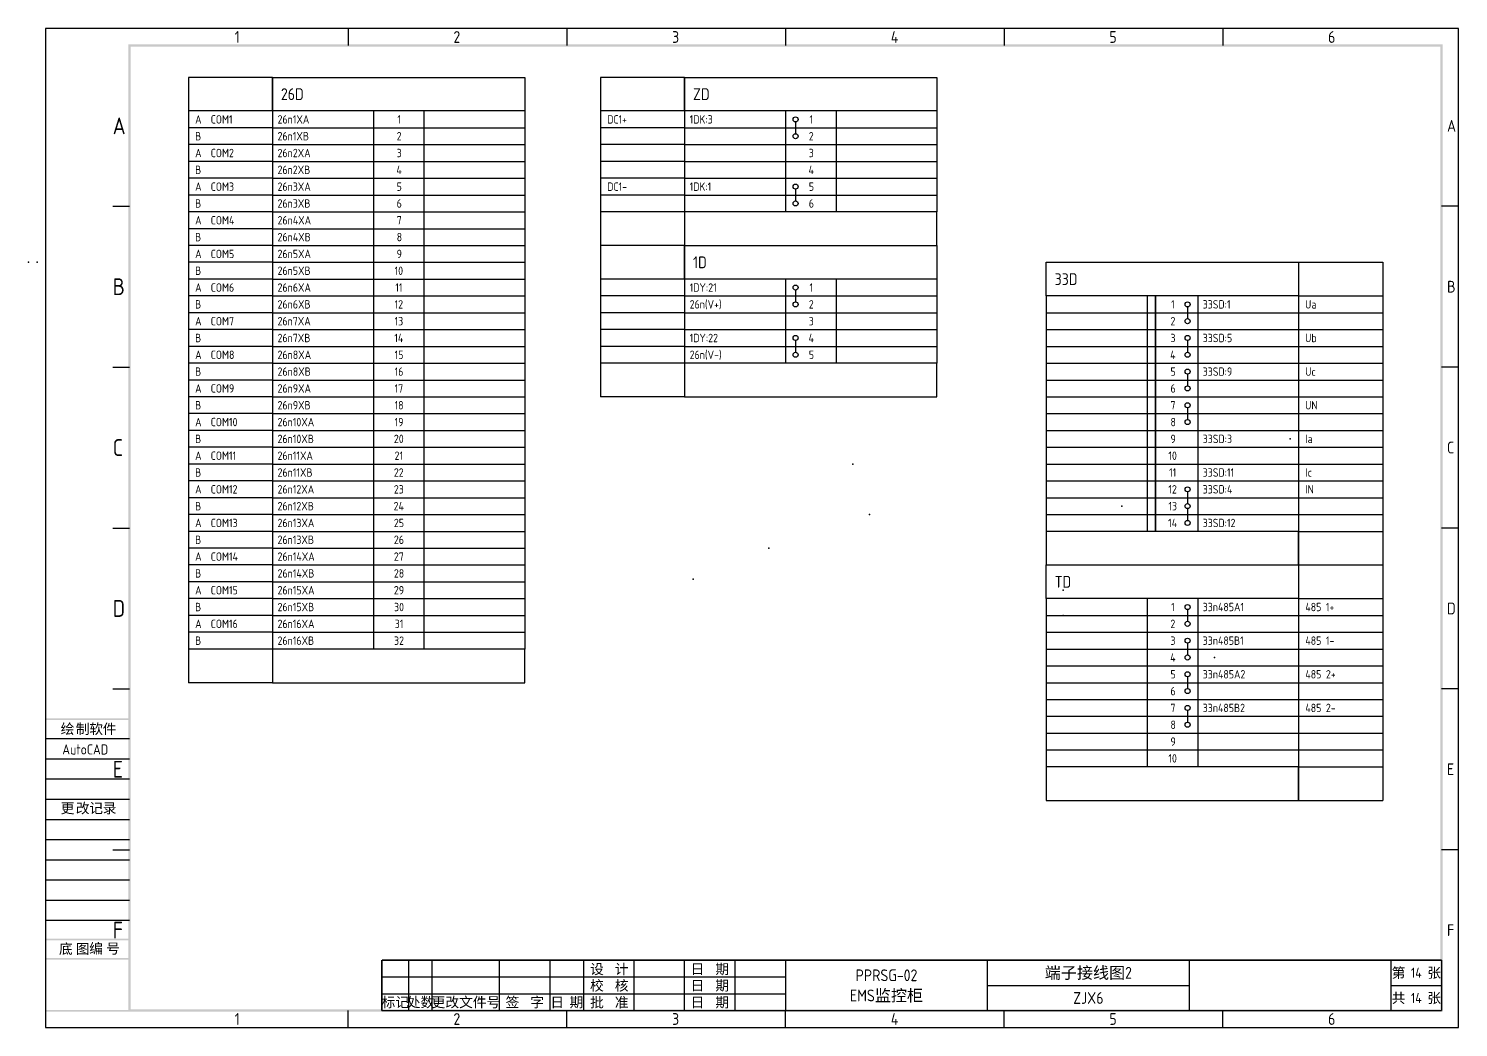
# Model space of a CAD drawing. Extents: x 0 to 4798, y 0 to 657.
# Drawn here: x 1435 to 1860, y 0 to 297 of the extents above; entities that cross this region are included whole.
import ezdxf
from ezdxf.enums import TextEntityAlignment as Align

# ---------------------------------------------------------------- set-up
doc = ezdxf.new("R2010")
doc.units = 0
doc.header["$MEASUREMENT"] = 0
for name, color, linetype in [('FRAME', 7, 'Continuous'), ('TABLE', 7, 'Continuous'), ('表格', 7, 'Continuous')]:
    doc.layers.add(name, color=color, linetype=linetype)
doc.styles.add('textstyle3', font='')
doc.styles.add('textstyle4', font='')
doc.styles.get('textstyle3').set_extended_font_data('gbenor')
doc.styles.get('textstyle4').set_extended_font_data('gbenor')

# ---------------------------------------------------------------- blocks, each defined once
blk = doc.blocks.new('A3')
at = {"layer": 'FRAME'}
for p, q in [((420, 297), (0, 297)), ((0, 297), (0, 0)), ((90, 297), (90, 292)), ((155, 297), (155, 292)), ((220, 297), (220, 292)), ((285, 297), (285, 292)), ((350, 297), (350, 292)), ((420, 0), (420, 297)), ((20, 244.17), (25, 244.17)), ((420, 244.17), (415, 244.17)), ((20, 196.33), (25, 196.33)), ((420, 196.33), (415, 196.33)), ((20, 148.5), (25, 148.5)), ((420, 148.5), (415, 148.5)), ((20, 100.67), (25, 100.67)), ((420, 100.67), (415, 100.67)), ((20, 52.83), (25, 52.83)), ((420, 52.83), (415, 52.83)), ((90, 0), (90, 5)), ((155, 0), (155, 5)), ((220, 0), (220, 5)), ((285, 0), (285, 5)), ((350, 0), (350, 5)), ((0, 0), (420, 0))]:
    blk.add_line(p, q, dxfattribs=at)
at = {"layer": 'FRAME', "linetype": 'Continuous'}
for points in [[(415.35, 291.65), (415.35, 292.35), (24.65, 291.65)], [(24.65, 292.35), (24.65, 291.65), (415.35, 292.35)], [(25.35, 292.35), (24.65, 292.35), (25.35, 4.65)], [(24.65, 4.65), (25.35, 4.65), (24.65, 292.35)], [(414.65, 4.65), (415.35, 4.65), (414.65, 292.35)], [(415.35, 292.35), (414.65, 292.35), (415.35, 4.65)], [(24.65, 5.35), (24.65, 4.65), (415.35, 5.35)], [(415.35, 4.65), (415.35, 5.35), (24.65, 4.65)]]:
    blk.add_solid(points, dxfattribs=at)
at = {"layer": 'FRAME', "style": 'textstyle3'}
for s, height, p in [('1', 3.5, (56.27, 292.75)), ('2', 3.5, (121.28, 292.75)), ('3', 3.5, (186.28, 292.75)), ('4', 3.5, (251.28, 292.75)), ('5', 3.5, (316.27, 292.75)), ('6', 3.5, (381.27, 292.75)), ('A', 5, (20, 265.58)), ('A', 3.5, (416.62, 266.33)), ('B', 5, (20, 217.75)), ('B', 3.5, (416.62, 218.5)), ('C', 5, (20, 169.92)), ('C', 3.5, (416.62, 170.67)), ('D', 5, (20, 122.08)), ('D', 3.5, (416.62, 122.83)), ('E', 5, (20, 74.25)), ('E', 3.5, (416.62, 75)), ('F', 5, (20, 26.42)), ('F', 3.5, (416.62, 27.17)), ('1', 3.5, (56.27, 0.75)), ('2', 3.5, (121.28, 0.75)), ('3', 3.5, (186.28, 0.75)), ('4', 3.5, (251.28, 0.75)), ('5', 3.5, (316.27, 0.75)), ('6', 3.5, (381.27, 0.75))]:
    blk.add_text(s, height=height, dxfattribs=at).set_placement(p)

msp = doc.modelspace()

# ---------------------------------------------------------------- linework, layer by layer
for p, q in [((1507.5, 282.5), (1582.5, 282.5)), ((1507.5, 272.5), (1507.5, 282.5)), ((1582.5, 282.5), (1582.5, 272.5)), ((1630, 282.5), (1705, 282.5)), ((1630, 272.5), (1630, 282.5)), ((1705, 282.5), (1705, 272.5)), ((1507.5, 272.5), (1507.5, 102.5)), ((1582.5, 272.5), (1507.5, 272.5)), ((1537.5, 272.5), (1537.5, 112.5)), ((1552.5, 272.5), (1552.5, 112.5)), ((1582.5, 272.5), (1582.5, 112.5)), ((1630, 272.5), (1630, 232.5)), ((1705, 272.5), (1630, 272.5)), ((1660, 272.5), (1660, 242.5)), ((1675, 272.5), (1675, 242.5)), ((1705, 272.5), (1705, 242.5)), ((1663, 269.25), (1663, 265.75)), ((1507.5, 267.5), (1582.5, 267.5)), ((1630, 267.5), (1705, 267.5)), ((1507.5, 262.5), (1582.5, 262.5)), ((1630, 262.5), (1705, 262.5)), ((1507.5, 257.5), (1582.5, 257.5)), ((1630, 257.5), (1705, 257.5)), ((1507.5, 252.5), (1582.5, 252.5)), ((1630, 252.5), (1705, 252.5)), ((1507.5, 247.5), (1582.5, 247.5)), ((1630, 247.5), (1705, 247.5)), ((1663, 249.25), (1663, 245.75)), ((1507.5, 242.5), (1582.5, 242.5)), ((1630, 242.5), (1630, 232.5)), ((1705, 242.5), (1630, 242.5)), ((1705, 232.5), (1705, 242.5)), ((1507.5, 237.5), (1582.5, 237.5)), ((1507.5, 232.5), (1582.5, 232.5)), ((1630, 232.5), (1705, 232.5)), ((1630, 222.5), (1630, 232.5)), ((1630, 232.5), (1705, 232.5)), ((1705, 232.5), (1705, 222.5)), ((1507.5, 227.5), (1582.5, 227.5)), ((1737.5, 227.5), (1812.5, 227.5)), ((1737.5, 217.5), (1737.5, 227.5)), ((1812.5, 227.5), (1812.5, 217.5)), ((1507.5, 222.5), (1582.5, 222.5)), ((1630, 222.5), (1630, 187.5)), ((1705, 222.5), (1630, 222.5)), ((1660, 222.5), (1660, 197.5)), ((1675, 222.5), (1675, 197.5)), ((1705, 222.5), (1705, 197.5)), ((1507.5, 217.5), (1582.5, 217.5)), ((1630, 217.5), (1705, 217.5)), ((1663, 219.25), (1663, 215.75)), ((1737.5, 217.5), (1737.5, 137.5)), ((1812.5, 217.5), (1737.5, 217.5)), ((1767.5, 217.5), (1767.5, 147.5)), ((1782.5, 217.5), (1782.5, 147.5)), ((1812.5, 217.5), (1812.5, 147.5)), ((1507.5, 212.5), (1582.5, 212.5)), ((1630, 212.5), (1705, 212.5)), ((1737.5, 212.5), (1812.5, 212.5)), ((1779.5, 214.25), (1779.5, 210.75)), ((1507.5, 207.5), (1582.5, 207.5)), ((1630, 207.5), (1705, 207.5)), ((1663, 204.25), (1663, 200.75)), ((1737.5, 207.5), (1812.5, 207.5)), ((1779.5, 204.25), (1779.5, 200.75)), ((1507.5, 202.5), (1582.5, 202.5)), ((1630, 202.5), (1705, 202.5)), ((1737.5, 202.5), (1812.5, 202.5)), ((1507.5, 197.5), (1582.5, 197.5)), ((1630, 197.5), (1630, 187.5)), ((1705, 197.5), (1630, 197.5)), ((1705, 187.5), (1705, 197.5)), ((1737.5, 197.5), (1812.5, 197.5)), ((1507.5, 192.5), (1582.5, 192.5)), ((1737.5, 192.5), (1812.5, 192.5)), ((1779.5, 194.25), (1779.5, 190.75)), ((1507.5, 187.5), (1582.5, 187.5)), ((1630, 187.5), (1705, 187.5)), ((1737.5, 187.5), (1812.5, 187.5)), ((1779.5, 184.25), (1779.5, 180.75)), ((1507.5, 182.5), (1582.5, 182.5)), ((1737.5, 182.5), (1812.5, 182.5)), ((1507.5, 177.5), (1582.5, 177.5)), ((1737.5, 177.5), (1812.5, 177.5)), ((1507.5, 172.5), (1582.5, 172.5)), ((1737.5, 172.5), (1812.5, 172.5)), ((1507.5, 167.5), (1582.5, 167.5)), ((1737.5, 167.5), (1812.5, 167.5)), ((1507.5, 162.5), (1582.5, 162.5)), ((1737.5, 162.5), (1812.5, 162.5)), ((1507.5, 157.5), (1582.5, 157.5)), ((1737.5, 157.5), (1812.5, 157.5)), ((1779.5, 159.25), (1779.5, 155.75)), ((1779.5, 154.25), (1779.5, 150.75)), ((1507.5, 152.5), (1582.5, 152.5)), ((1737.5, 152.5), (1812.5, 152.5)), ((1507.5, 147.5), (1582.5, 147.5)), ((1737.5, 147.5), (1737.5, 137.5)), ((1812.5, 147.5), (1737.5, 147.5)), ((1812.5, 137.5), (1812.5, 147.5)), ((1507.5, 142.5), (1582.5, 142.5)), ((1507.5, 137.5), (1582.5, 137.5)), ((1737.5, 137.5), (1812.5, 137.5)), ((1737.5, 137.5), (1812.5, 137.5)), ((1737.5, 127.5), (1737.5, 137.5)), ((1812.5, 137.5), (1812.5, 127.5)), ((1507.5, 132.5), (1582.5, 132.5)), ((1507.5, 127.5), (1582.5, 127.5)), ((1737.5, 127.5), (1737.5, 67.5)), ((1812.5, 127.5), (1737.5, 127.5)), ((1767.5, 127.5), (1767.5, 77.5)), ((1782.5, 127.5), (1782.5, 77.5)), ((1812.5, 127.5), (1812.5, 77.5)), ((1779.5, 124.25), (1779.5, 120.75)), ((1507.5, 122.5), (1582.5, 122.5)), ((1737.5, 122.5), (1812.5, 122.5)), ((1507.5, 117.5), (1582.5, 117.5)), ((1737.5, 117.5), (1812.5, 117.5)), ((1507.5, 112.5), (1507.5, 102.5)), ((1582.5, 112.5), (1507.5, 112.5)), ((1582.5, 102.5), (1582.5, 112.5)), ((1737.5, 112.5), (1812.5, 112.5)), ((1779.5, 114.25), (1779.5, 110.75)), ((1737.5, 107.5), (1812.5, 107.5)), ((1507.5, 102.5), (1582.5, 102.5)), ((1737.5, 102.5), (1812.5, 102.5)), ((1779.5, 104.25), (1779.5, 100.75)), ((1737.5, 97.5), (1812.5, 97.5)), ((1779.5, 94.25), (1779.5, 90.75)), ((1737.5, 92.5), (1812.5, 92.5)), ((1440.07, 85.87), (1465.02, 85.87)), ((1737.5, 87.5), (1812.5, 87.5)), ((1737.5, 82.5), (1812.5, 82.5)), ((1440.07, 79.87), (1465.02, 79.87)), ((1737.5, 77.5), (1737.5, 67.5)), ((1812.5, 77.5), (1737.5, 77.5)), ((1812.5, 67.5), (1812.5, 77.5)), ((1440.07, 73.87), (1465.02, 73.87)), ((1440.07, 67.87), (1465.02, 67.87)), ((1737.5, 67.5), (1812.5, 67.5)), ((1440.07, 61.87), (1465.02, 61.87)), ((1440.07, 55.87), (1465.02, 55.87)), ((1440.07, 49.87), (1465.02, 49.87)), ((1440.07, 43.87), (1465.02, 43.87)), ((1440.07, 37.87), (1465.02, 37.87)), ((1440.07, 31.87), (1465.02, 31.87))]:
    msp.add_line(p, q)
at = {"const_width": 0.5}
for points in [[(1770, 212.5), (1770, 217.5)], [(1770, 207.5), (1770, 212.5)], [(1770, 202.5), (1770, 207.5)], [(1770, 197.5), (1770, 202.5)], [(1770, 192.5), (1770, 197.5)], [(1770, 187.5), (1770, 192.5)], [(1770, 182.5), (1770, 187.5)], [(1770, 177.5), (1770, 182.5)], [(1770, 172.5), (1770, 177.5)], [(1770, 167.5), (1770, 172.5)], [(1770, 162.5), (1770, 167.5)], [(1770, 157.5), (1770, 162.5)], [(1770, 152.5), (1770, 157.5)], [(1770, 147.5), (1770, 152.5)]]:
    msp.add_lwpolyline(points, dxfattribs=at)
for centre in [(1663, 270), (1663, 265), (1663, 250), (1663, 245), (1663, 220), (1663, 215), (1779.5, 215), (1779.5, 210), (1663, 205), (1779.5, 205), (1663, 200), (1779.5, 200), (1779.5, 195), (1779.5, 190), (1779.5, 185), (1779.5, 180), (1779.5, 160), (1779.5, 155), (1779.5, 150), (1779.5, 125), (1779.5, 120), (1779.5, 115), (1779.5, 110), (1779.5, 105), (1779.5, 100), (1779.5, 95), (1779.5, 90)]:
    msp.add_circle(centre, 0.75)
for p in [(1435, 227.5), (1437.5, 227.5), (1810, 175), (1680, 167.5), (1760, 155), (1685, 152.5), (1655, 142.5), (1632.5, 133.24), (1742.5, 130), (1742.5, 122.5), (1787.5, 110)]:
    msp.add_point(p)
for points in [[(1440, 91.94), (1440, 91.44), (1465, 91.94), (1465, 91.44)], [(1440, 26.41), (1440, 25.91), (1465, 26.41), (1465, 25.91)], [(1465, 20.13), (1465, 20.63), (1440, 20.13), (1440, 20.63)], [(1465.06, 4.67), (1465.06, 5.17), (1440.06, 4.67), (1440.06, 5.17)], [(1465.56, 4.67), (1465.56, 5.17), (1440.56, 4.67), (1440.56, 5.17)]]:
    msp.add_trace(points)
at = {"layer": 'FRAME'}
for p, q in [((1548, 5), (1548, 20)), ((1555, 5), (1555, 20)), ((1575, 5), (1575, 20)), ((1590, 5), (1590, 20)), ((1615, 5), (1615, 20)), ((1630, 5), (1630, 20)), ((1645, 5), (1645, 20)), ((1540, 15), (1600, 15)), ((1600, 15), (1660, 15)), ((1540, 10), (1600, 10)), ((1600, 10), (1660, 10)), ((1540, 5), (1600, 5)), ((1600, 5), (1660, 5))]:
    msp.add_line(p, q, dxfattribs=at)
for points, const_width in [([(1540, 20), (1600, 20)], 0.5), ([(1540, 20), (1540, 5)], 0.5), ([(1600, 20), (1660, 20)], 0.5), ([(1600, 20), (1600, 5)], 0.4), ([(1660, 20), (1660, 5)], 0.4)]:
    msp.add_lwpolyline(points, dxfattribs=dict(at, const_width=const_width))
at = {"layer": 'TABLE'}
for p, q in [((1482.5, 282.5), (1482.5, 102.5)), ((1507.5, 282.5), (1482.5, 282.5)), ((1507.5, 282.5), (1507.5, 102.5)), ((1605, 282.5), (1605, 232.5)), ((1630, 282.5), (1605, 282.5)), ((1630, 282.5), (1630, 232.5)), ((1507.5, 272.5), (1482.5, 272.5)), ((1630, 272.5), (1605, 272.5)), ((1507.5, 267.5), (1482.5, 267.5)), ((1630, 267.5), (1605, 267.5)), ((1507.5, 262.5), (1482.5, 262.5)), ((1630, 262.5), (1605, 262.5)), ((1507.5, 257.5), (1482.5, 257.5)), ((1630, 257.5), (1605, 257.5)), ((1507.5, 252.5), (1482.5, 252.5)), ((1630, 252.5), (1605, 252.5)), ((1507.5, 247.5), (1482.5, 247.5)), ((1630, 247.5), (1605, 247.5)), ((1507.5, 242.5), (1482.5, 242.5)), ((1630, 242.5), (1605, 242.5)), ((1507.5, 237.5), (1482.5, 237.5)), ((1507.5, 232.5), (1482.5, 232.5)), ((1605, 232.5), (1605, 187.5)), ((1630, 232.5), (1605, 232.5)), ((1630, 232.5), (1605, 232.5)), ((1630, 232.5), (1630, 187.5)), ((1507.5, 227.5), (1482.5, 227.5)), ((1812.5, 227.5), (1812.5, 137.5)), ((1812.5, 227.5), (1837.5, 227.5)), ((1837.5, 227.5), (1837.5, 137.5)), ((1507.5, 222.5), (1482.5, 222.5)), ((1630, 222.5), (1605, 222.5)), ((1507.5, 217.5), (1482.5, 217.5)), ((1630, 217.5), (1605, 217.5)), ((1812.5, 217.5), (1837.5, 217.5)), ((1507.5, 212.5), (1482.5, 212.5)), ((1630, 212.5), (1605, 212.5)), ((1812.5, 212.5), (1837.5, 212.5)), ((1507.5, 207.5), (1482.5, 207.5)), ((1630, 207.5), (1605, 207.5)), ((1812.5, 207.5), (1837.5, 207.5)), ((1507.5, 202.5), (1482.5, 202.5)), ((1630, 202.5), (1605, 202.5)), ((1812.5, 202.5), (1837.5, 202.5)), ((1507.5, 197.5), (1482.5, 197.5)), ((1630, 197.5), (1605, 197.5)), ((1812.5, 197.5), (1837.5, 197.5)), ((1507.5, 192.5), (1482.5, 192.5)), ((1812.5, 192.5), (1837.5, 192.5)), ((1507.5, 187.5), (1482.5, 187.5)), ((1630, 187.5), (1605, 187.5)), ((1812.5, 187.5), (1837.5, 187.5)), ((1507.5, 182.5), (1482.5, 182.5)), ((1812.5, 182.5), (1837.5, 182.5)), ((1507.5, 177.5), (1482.5, 177.5)), ((1812.5, 177.5), (1837.5, 177.5)), ((1507.5, 172.5), (1482.5, 172.5)), ((1812.5, 172.5), (1837.5, 172.5)), ((1507.5, 167.5), (1482.5, 167.5)), ((1812.5, 167.5), (1837.5, 167.5)), ((1507.5, 162.5), (1482.5, 162.5)), ((1812.5, 162.5), (1837.5, 162.5)), ((1507.5, 157.5), (1482.5, 157.5)), ((1812.5, 157.5), (1837.5, 157.5)), ((1507.5, 152.5), (1482.5, 152.5)), ((1812.5, 152.5), (1837.5, 152.5)), ((1507.5, 147.5), (1482.5, 147.5)), ((1812.5, 147.5), (1837.5, 147.5)), ((1507.5, 142.5), (1482.5, 142.5)), ((1507.5, 137.5), (1482.5, 137.5)), ((1812.5, 137.5), (1837.5, 137.5)), ((1812.5, 137.5), (1812.5, 67.5)), ((1812.5, 137.5), (1837.5, 137.5)), ((1837.5, 137.5), (1837.5, 67.5)), ((1507.5, 132.5), (1482.5, 132.5)), ((1507.5, 127.5), (1482.5, 127.5)), ((1812.5, 127.5), (1837.5, 127.5)), ((1507.5, 122.5), (1482.5, 122.5)), ((1812.5, 122.5), (1837.5, 122.5)), ((1507.5, 117.5), (1482.5, 117.5)), ((1812.5, 117.5), (1837.5, 117.5)), ((1507.5, 112.5), (1482.5, 112.5)), ((1812.5, 112.5), (1837.5, 112.5)), ((1812.5, 107.5), (1837.5, 107.5)), ((1507.5, 102.5), (1482.5, 102.5)), ((1812.5, 102.5), (1837.5, 102.5)), ((1812.5, 97.5), (1837.5, 97.5)), ((1812.5, 92.5), (1837.5, 92.5)), ((1812.5, 87.5), (1837.5, 87.5)), ((1812.5, 82.5), (1837.5, 82.5)), ((1812.5, 77.5), (1837.5, 77.5)), ((1812.5, 67.5), (1837.5, 67.5))]:
    msp.add_line(p, q, dxfattribs=at)
at = {"layer": '表格'}
for p, q in [((1855, 20), (1855, 5)), ((1720, 12.5), (1780, 12.5)), ((1840, 12.5), (1855, 12.5)), ((1660, 5), (1840, 5)), ((1840, 5), (1855, 5))]:
    msp.add_line(p, q, dxfattribs=at)
for points, const_width in [([(1660, 20), (1840, 20)], 0.5), ([(1720, 20), (1720, 5)], 0.4), ([(1780, 20), (1780, 5)], 0.4), ([(1840, 20), (1855, 20)], 0.5), ([(1840, 20), (1840, 5)], 0.4)]:
    msp.add_lwpolyline(points, dxfattribs=dict(at, const_width=const_width))

# ---------------------------------------------------------------- block references
msp.add_blockref('A3', (1440, 0))

# ---------------------------------------------------------------- texts
at = {"style": 'textstyle3'}
for s, height, p in [('26D', 3.5, (1510, 275.75)), ('ZD', 3.5, (1632.5, 275.75)), ('A  COM1', 2.5, (1484.5, 268.75)), ('26n1XA', 2.5, (1509, 268.75)), ('1', 2.5, (1544.62, 268.75)), ('DC1+', 2.5, (1607, 268.75)), ('1DK:3', 2.5, (1631.5, 268.75)), ('1', 2.5, (1667.12, 268.75)), ('B', 2.5, (1484.5, 263.75)), ('26n1XB', 2.5, (1509, 263.75)), ('2', 2.5, (1544.41, 263.75)), ('2', 2.5, (1666.91, 263.75)), ('A  COM2', 2.5, (1484.5, 258.75)), ('26n2XA', 2.5, (1509, 258.75)), ('3', 2.5, (1544.41, 258.75)), ('3', 2.5, (1666.91, 258.75)), ('B', 2.5, (1484.5, 253.75)), ('26n2XB', 2.5, (1509, 253.75)), ('4', 2.5, (1544.34, 253.75)), ('4', 2.5, (1666.84, 253.75)), ('A  COM3', 2.5, (1484.5, 248.75)), ('26n3XA', 2.5, (1509, 248.75)), ('5', 2.5, (1544.41, 248.75)), ('DC1-', 2.5, (1607, 248.75)), ('1DK:1', 2.5, (1631.5, 248.75)), ('5', 2.5, (1666.91, 248.75)), ('B', 2.5, (1484.5, 243.75)), ('26n3XB', 2.5, (1509, 243.75)), ('6', 2.5, (1544.41, 243.75)), ('6', 2.5, (1666.91, 243.75)), ('A  COM4', 2.5, (1484.5, 238.75)), ('26n4XA', 2.5, (1509, 238.75)), ('7', 2.5, (1544.41, 238.75)), ('B', 2.5, (1484.5, 233.75)), ('26n4XB', 2.5, (1509, 233.75)), ('8', 2.5, (1544.41, 233.75)), ('A  COM5', 2.5, (1484.5, 228.75)), ('26n5XA', 2.5, (1509, 228.75)), ('9', 2.5, (1544.41, 228.75)), ('B', 2.5, (1484.5, 223.75)), ('26n5XB', 2.5, (1509, 223.75)), ('10', 2.5, (1543.79, 223.75)), ('1D', 3.5, (1632.5, 225.75)), ('A  COM6', 2.5, (1484.5, 218.75)), ('26n6XA', 2.5, (1509, 218.75)), ('11', 2.5, (1544, 218.75)), ('1DY:21', 2.5, (1631.5, 218.75)), ('1', 2.5, (1667.12, 218.75)), ('33D', 3.5, (1740, 220.75)), ('B', 2.5, (1484.5, 213.75)), ('26n6XB', 2.5, (1509, 213.75)), ('12', 2.5, (1543.79, 213.75)), ('26n(V+)', 2.5, (1631.5, 213.75)), ('2', 2.5, (1666.91, 213.75)), ('1', 2.5, (1774.62, 213.75)), ('33SD:1', 2.5, (1784, 213.75)), ('A  COM7', 2.5, (1484.5, 208.75)), ('26n7XA', 2.5, (1509, 208.75)), ('13', 2.5, (1543.79, 208.75)), ('3', 2.5, (1666.91, 208.75)), ('2', 2.5, (1774.42, 208.75)), ('B', 2.5, (1484.5, 203.75)), ('26n7XB', 2.5, (1509, 203.75)), ('14', 2.5, (1543.71, 203.75)), ('1DY:22', 2.5, (1631.5, 203.75)), ('4', 2.5, (1666.84, 203.75)), ('3', 2.5, (1774.42, 203.75)), ('33SD:5', 2.5, (1784, 203.75)), ('A  COM8', 2.5, (1484.5, 198.75)), ('26n8XA', 2.5, (1509, 198.75)), ('15', 2.5, (1543.79, 198.75)), ('26n(V-)', 2.5, (1631.5, 198.75)), ('5', 2.5, (1666.91, 198.75)), ('4', 2.5, (1774.33, 198.75)), ('B', 2.5, (1484.5, 193.75)), ('26n8XB', 2.5, (1509, 193.75)), ('16', 2.5, (1543.79, 193.75)), ('5', 2.5, (1774.42, 193.75)), ('33SD:9', 2.5, (1784, 193.75)), ('A  COM9', 2.5, (1484.5, 188.75)), ('26n9XA', 2.5, (1509, 188.75)), ('17', 2.5, (1543.79, 188.75)), ('6', 2.5, (1774.42, 188.75)), ('B', 2.5, (1484.5, 183.75)), ('26n9XB', 2.5, (1509, 183.75)), ('18', 2.5, (1543.79, 183.75)), ('7', 2.5, (1774.42, 183.75)), ('A  COM10', 2.5, (1484.5, 178.75)), ('26n10XA', 2.5, (1509, 178.75)), ('19', 2.5, (1543.79, 178.75)), ('8', 2.5, (1774.42, 178.75)), ('B', 2.5, (1484.5, 173.75)), ('26n10XB', 2.5, (1509, 173.75)), ('20', 2.5, (1543.58, 173.75)), ('9', 2.5, (1774.42, 173.75)), ('33SD:3', 2.5, (1784, 173.75)), ('A  COM11', 2.5, (1484.5, 168.75)), ('26n11XA', 2.5, (1509, 168.75)), ('21', 2.5, (1543.79, 168.75)), ('10', 2.5, (1773.79, 168.75)), ('B', 2.5, (1484.5, 163.75)), ('26n11XB', 2.5, (1509, 163.75)), ('22', 2.5, (1543.58, 163.75)), ('11', 2.5, (1774, 163.75)), ('33SD:11', 2.5, (1784, 163.75)), ('A  COM12', 2.5, (1484.5, 158.75)), ('26n12XA', 2.5, (1509, 158.75)), ('23', 2.5, (1543.58, 158.75)), ('12', 2.5, (1773.79, 158.75)), ('33SD:4', 2.5, (1784, 158.75)), ('B', 2.5, (1484.5, 153.75)), ('26n12XB', 2.5, (1509, 153.75)), ('24', 2.5, (1543.5, 153.75)), ('13', 2.5, (1773.79, 153.75)), ('A  COM13', 2.5, (1484.5, 148.75)), ('26n13XA', 2.5, (1509, 148.75)), ('25', 2.5, (1543.58, 148.75)), ('14', 2.5, (1773.71, 148.75)), ('33SD:12', 2.5, (1784, 148.75)), ('B', 2.5, (1484.5, 143.75)), ('26n13XB', 2.5, (1509, 143.75)), ('26', 2.5, (1543.58, 143.75)), ('A  COM14', 2.5, (1484.5, 138.75)), ('26n14XA', 2.5, (1509, 138.75)), ('27', 2.5, (1543.58, 138.75)), ('B', 2.5, (1484.5, 133.75)), ('26n14XB', 2.5, (1509, 133.75)), ('28', 2.5, (1543.58, 133.75)), ('TD', 3.5, (1740, 130.75)), ('A  COM15', 2.5, (1484.5, 128.75)), ('26n15XA', 2.5, (1509, 128.75)), ('29', 2.5, (1543.58, 128.75)), ('B', 2.5, (1484.5, 123.75)), ('26n15XB', 2.5, (1509, 123.75)), ('30', 2.5, (1543.63, 123.75)), ('1', 2.5, (1774.62, 123.75)), ('33n485A1', 2.5, (1784, 123.75)), ('485 1+', 2.5, (1814.5, 123.75)), ('A  COM16', 2.5, (1484.5, 118.75)), ('26n16XA', 2.5, (1509, 118.75)), ('31', 2.5, (1543.84, 118.75)), ('2', 2.5, (1774.41, 118.75)), ('B', 2.5, (1484.5, 113.75)), ('26n16XB', 2.5, (1509, 113.75)), ('32', 2.5, (1543.63, 113.75)), ('3', 2.5, (1774.41, 113.75)), ('33n485B1', 2.5, (1784, 113.75)), ('485 1-', 2.5, (1814.5, 113.75)), ('4', 2.5, (1774.34, 108.75)), ('5', 2.5, (1774.41, 103.75)), ('33n485A2', 2.5, (1784, 103.75)), ('485 2+', 2.5, (1814.5, 103.75)), ('6', 2.5, (1774.41, 98.75)), ('7', 2.5, (1774.41, 93.75)), ('33n485B2', 2.5, (1784, 93.75)), ('485 2-', 2.5, (1814.5, 93.75)), ('8', 2.5, (1774.41, 88.75)), ('9', 2.5, (1774.41, 83.75)), ('10', 2.5, (1773.79, 78.75))]:
    msp.add_text(s, height=height, dxfattribs=at).set_placement(p)
at = {"char_height": 3, "attachment_point": 1, "style": 'textstyle4'}
for s, insert, width in [('绘', (1444.53, 90.26), 17.5), ('制 ', (1449.03, 90.26), 17.5), ('软', (1453.03, 90.26), 17.5), ('件', (1457.03, 90.26), 17.5), ('AutoCAD', (1445.02, 84.15), 0.8), ('更', (1444.53, 66.69), 17.5), ('改', (1449.03, 66.69), 17.5), ('记', (1453.03, 66.69), 17.5), ('录', (1457.03, 66.69), 17.5), ('底', (1444.03, 24.86), 17.5), ('图', (1449.03, 24.86), 17.5), ('编', (1453.03, 24.97), 17.5), ('号', (1458.03, 24.97), 17.5)]:
    msp.add_mtext(s, dxfattribs=dict(at, insert=insert, width=width))
at = {"layer": 'FRAME', "style": 'textstyle3'}
for s, height, p in [('Ua', 2.5, (1816.12, 215)), ('Ub', 2.5, (1816.16, 205)), ('Uc', 2.5, (1816.04, 195)), ('UN', 2.5, (1816.29, 185)), ('Ia', 2.5, (1815.58, 175)), ('Ic', 2.5, (1815.5, 165)), ('IN', 2.5, (1815.74, 160)), ('标记', 3, (1544, 7.5)), ('处数', 3, (1551.5, 7.5)), ('更改文件号', 3, (1565, 7.5)), ('签  字', 3, (1582.5, 7.5)), ('日 期', 3, (1595, 7.5))]:
    msp.add_text(s, height=height, dxfattribs=at).set_placement(p, align=Align.MIDDLE_CENTER)
for s, p in [('设  计', (1607.6, 17.38)), ('日  期', (1637.5, 17.38)), ('校  核', (1607.6, 12.5)), ('日  期', (1637.5, 12.5)), ('批  准', (1607.6, 7.5)), ('日  期', (1637.5, 7.5))]:
    msp.add_text(s, height=3, dxfattribs=at).set_placement(p, align=Align.MIDDLE)
at = {"layer": '表格', "style": 'textstyle3'}
for s, height, p in [('PPRSG-02', 3.5, (1690, 15.5)), ('端子接线图2', 3.5, (1750, 16.25)), ('第    张', 3, (1847.5, 16.25)), ('14', 3, (1847.5, 16.25)), ('EMS监控柜', 3.5, (1690, 9.5)), ('ZJX6', 3.5, (1750, 8.75)), ('共    张', 3, (1847.5, 8.75)), ('14', 3, (1847.5, 8.75))]:
    msp.add_text(s, height=height, dxfattribs=at).set_placement(p, align=Align.MIDDLE_CENTER)

doc.saveas('drawing.dxf')
